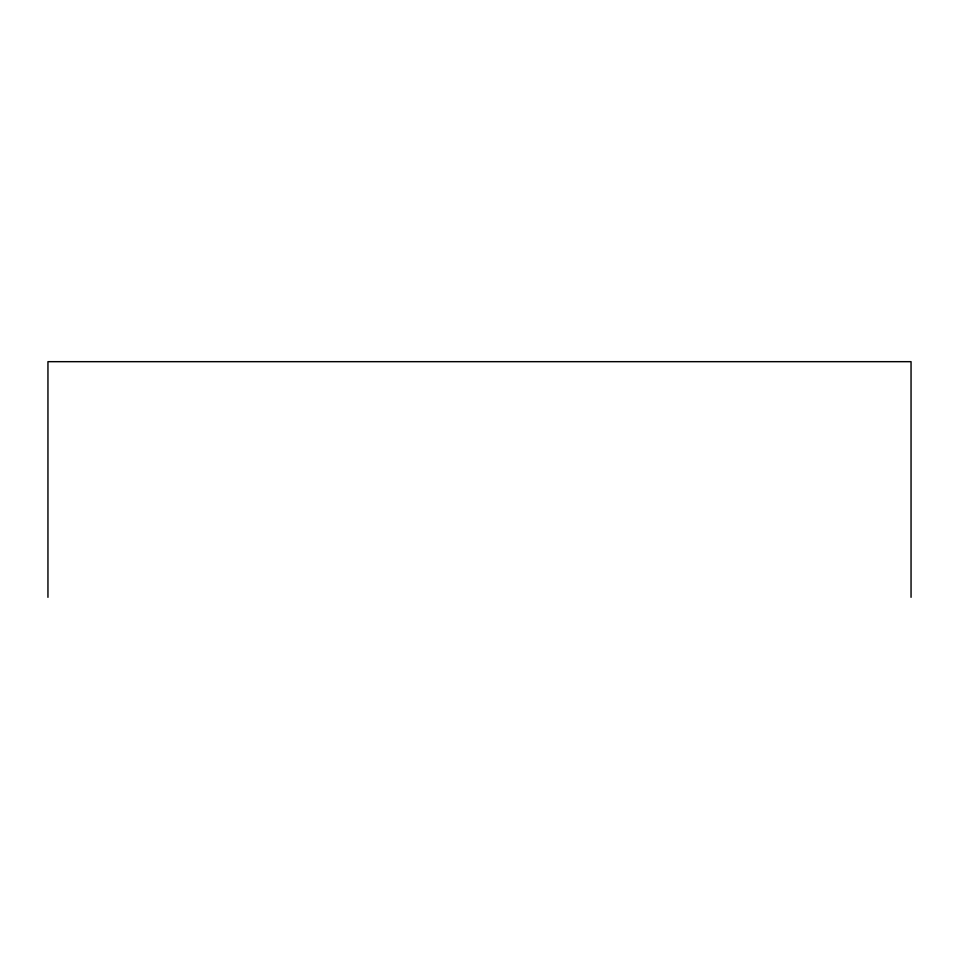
<?xml version="1.0" encoding="UTF-8"?>
<svg xmlns="http://www.w3.org/2000/svg" width="959" height="959" viewBox="0 0 959 959"><rect width="100%" height="100%" fill="white"/><g stroke="black" fill="none" stroke-linecap="round" stroke-linejoin="round"><path stroke-width="1.44" d="M911.05 597.325L911.05 361.675L47.95 361.675L47.95 597.325"/></g></svg>
